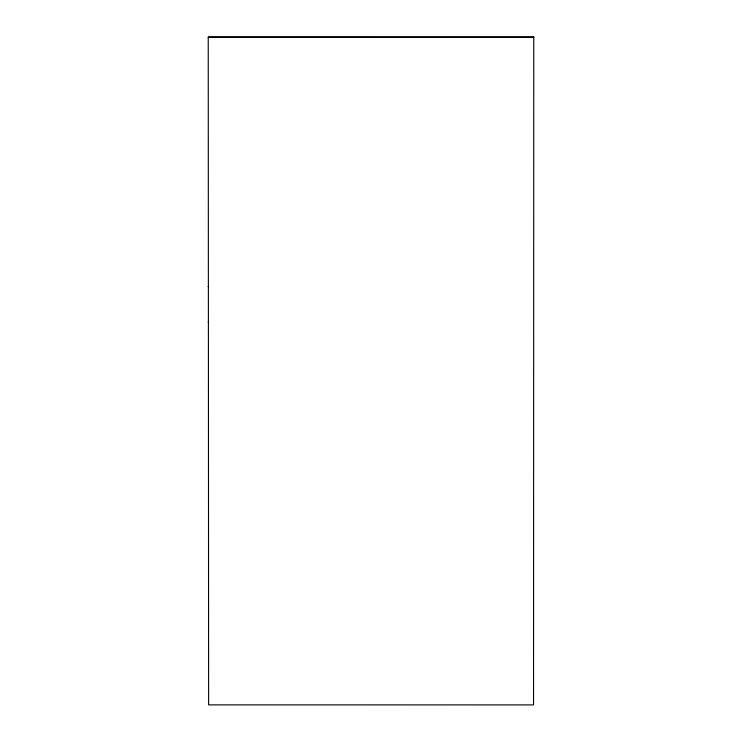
<?xml version="1.0" encoding="UTF-8"?>
<svg xmlns="http://www.w3.org/2000/svg" width="742" height="742" viewBox="0 0 742 742"><rect width="100%" height="100%" fill="white"/><g stroke="black" fill="none" stroke-linecap="round" stroke-linejoin="round"><path stroke-width="1.11" d="M533.767 37.119L533.535 704.9L208.623 704.881L208.233 37.1L533.767 37.119L208.233 37.1M208.428 321.648L208.428 322.26L208.428 321.648M208.409 286.162L208.409 286.783L208.409 286.162"/></g></svg>
